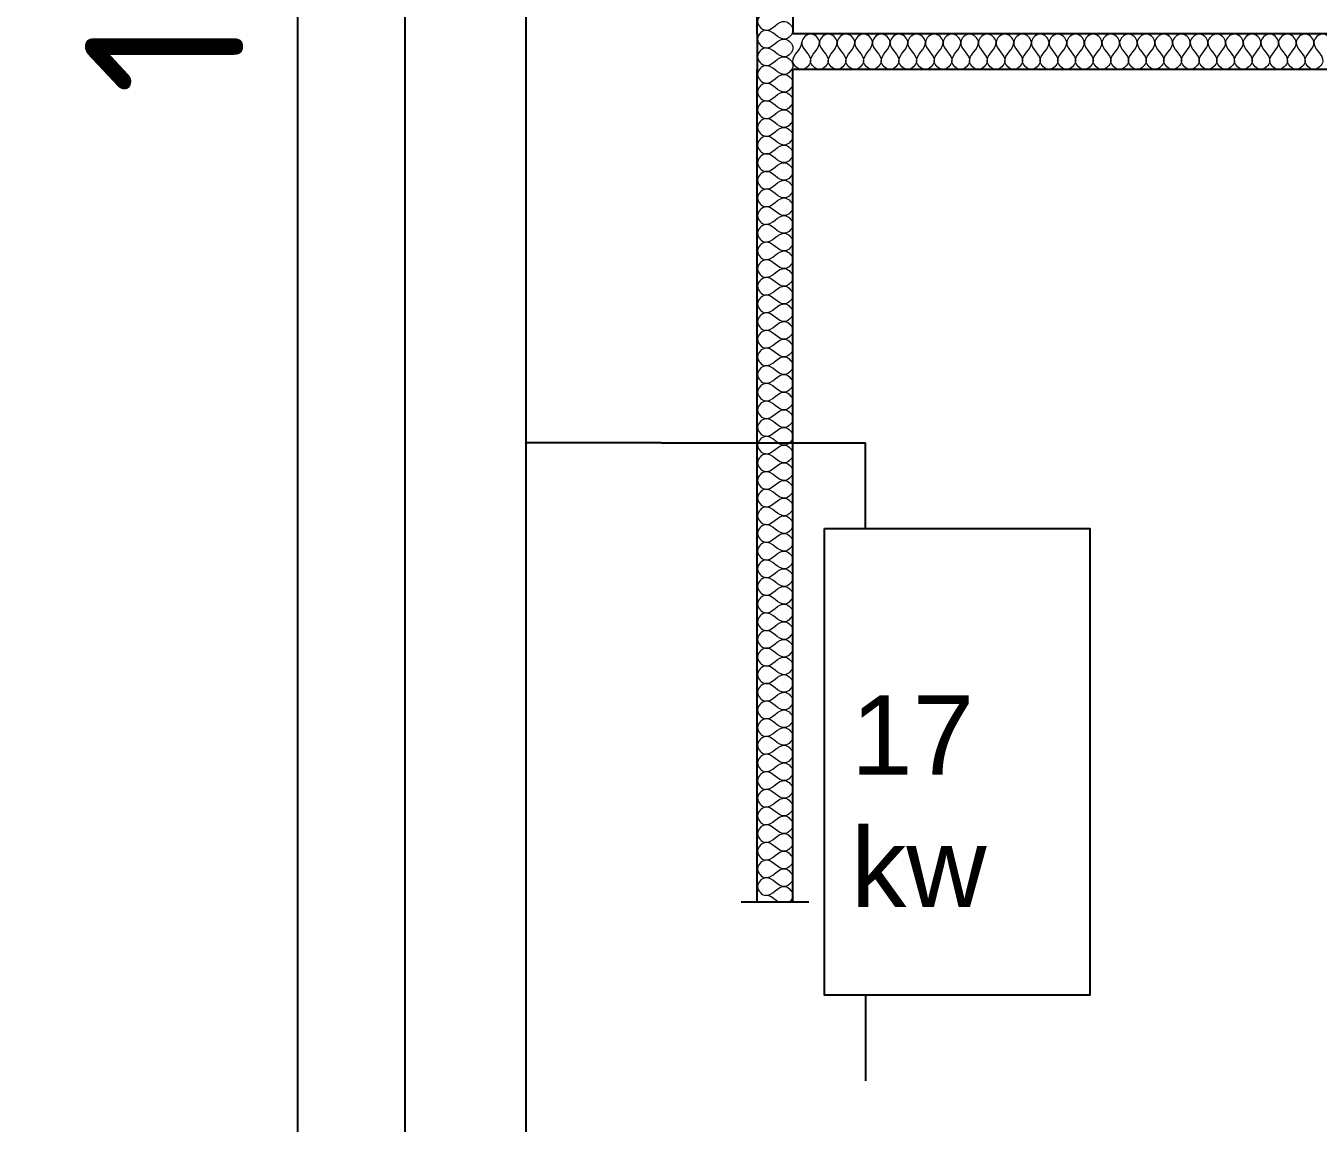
# Model space of a CAD drawing. Header units: metres. Extents: x 125 to 1179, y 511 to 749.
# Drawn here: x 508.16 to 548.87, y 571.59 to 606.17 of the extents above; entities that cross this region are included whole.
import ezdxf

# ---------------------------------------------------------------- set-up
doc = ezdxf.new("R2010")
doc.units = ezdxf.units.M
doc.layers.add('machine room', color=7, linetype='Continuous')
doc.layers.add('Text18', color=8, linetype='Continuous', lineweight=18)
doc.styles.get("Standard").update_dxf_attribs({"font": 'arial.ttf'})
doc.dimstyles.new('ISO-25', dxfattribs={"dimtxt": 2.5, "dimasz": 2.5, "dimexe": 1.25, "dimexo": 0.625, "dimtad": 1, "dimtxsty": 'Standard', "dimcen": 2.5, "dimadec": 0, "dimazin": 0, "dimtfac": 1, "dimtmove": 0, "dimatfit": 3, "dimfxl": 1, "dimarcsym": 0})

# ---------------------------------------------------------------- blocks, each defined once
blk = doc.blocks.new('*D7')
at = {"layer": 'Defpoints', "color": 0, "transparency": 16777216}
for p in [(508.158, 696.369), (516.726, 696.369), (508.158, 531.2)]:
    blk.add_point(p, dxfattribs=at)
at = {"layer": 'machine room', "color": 0, "lineweight": -2, "transparency": 16777216}
for p, q in [((508.783, 696.369), (517.976, 696.369)), ((516.726, 533.7), (516.726, 693.869)), ((508.783, 531.2), (517.976, 531.2))]:
    blk.add_line(p, q, dxfattribs=at)
at = {"layer": 'machine room', "color": 0, "transparency": 16777216}
for points in [[(516.309, 693.869), (517.143, 693.869), (516.726, 696.369)], [(516.309, 533.7), (517.143, 533.7), (516.726, 531.2)]]:
    blk.add_solid(points, dxfattribs=at)
at = {"layer": 'machine room', "color": 0, "transparency": 16777216, "insert": (513.101, 613.784), "char_height": 2.5, "attachment_point": 5, "rotation": 90}
blk.add_mtext('{\\fISOCPEUR|b0|i0|c0|p34;\\H2x;16,52m}', dxfattribs=at)

msp = doc.modelspace()

# ---------------------------------------------------------------- linework, layer by layer
at = {"color": 30, "true_color": 0xf26722}
for p, q in [((523.912, 712.556), (523.912, 564.185)), ((528.173, 593.03), (523.912, 593.03)), ((528.173, 593.03), (534.611, 593.03)), ((534.611, 590.33), (534.611, 593.03))]:
    msp.add_line(p, q, dxfattribs=at)
at = {"color": 152, "true_color": 0x2776bb}
for p, q in [((520.111, 572.93), (520.111, 707.937)), ((534.611, 575.63), (534.611, 572.93)), ((520.111, 544.085), (520.111, 572.93))]:
    msp.add_line(p, q, dxfattribs=at)
for p, q in [((531.197, 605.919), (531.197, 639.702)), ((532.321, 639.702), (532.321, 605.919)), ((531.197, 605.919), (531.197, 604.796)), ((731.197, 605.919), (532.321, 605.919)), ((531.197, 578.56), (531.197, 604.796)), ((532.321, 578.56), (532.321, 604.796)), ((731.197, 604.796), (532.321, 604.796)), ((532.821, 578.56), (530.697, 578.56))]:
    msp.add_line(p, q)
msp.add_lwpolyline([(533.321, 590.33), (541.671, 590.33), (541.671, 575.63), (533.321, 575.63), (533.321, 590.33)])
at = {"layer": 'Text18', "color": 0, "ltscale": 0.5}
for points, knots in [([(531.459, 606.586), (531.339, 606.57), (531.078, 606.308), (531.573, 605.811), (531.957, 606.532), (532.32, 606.155), (532.321, 606.03)], [2.217326, 2.217326, 2.217326, 2.217326, 2.553667, 2.890008, 3.49416, 3.830501, 3.830501, 3.830501, 3.830501]), ([(531.459, 606.03), (531.339, 606.013), (531.078, 605.752), (531.573, 605.255), (531.957, 605.975), (532.32, 605.598), (532.321, 605.474)], [2.217326, 2.217326, 2.217326, 2.217326, 2.553667, 2.890008, 3.49416, 3.830501, 3.830501, 3.830501, 3.830501]), ([(532.321, 606.03), (532.319, 605.899), (531.957, 605.534), (531.674, 606.06), (531.459, 606.03)], [1.2768335, 1.2768335, 1.2768335, 1.2768335, 1.6131741, 2.2173264, 2.2173264, 2.2173264, 2.2173264]), ([(533.157, 605.658), (533.141, 605.778), (532.879, 606.039), (532.382, 605.543), (533.103, 605.16), (532.726, 604.796), (532.601, 604.796)], [2.217326, 2.217326, 2.217326, 2.217326, 2.553667, 2.890008, 3.49416, 3.830501, 3.830501, 3.830501, 3.830501]), ([(533.714, 605.658), (533.697, 605.778), (533.436, 606.039), (532.938, 605.543), (533.659, 605.16), (533.282, 604.796), (533.157, 604.796)], [2.217326, 2.217326, 2.217326, 2.217326, 2.553667, 2.890008, 3.49416, 3.830501, 3.830501, 3.830501, 3.830501]), ([(534.27, 605.658), (534.253, 605.778), (533.992, 606.039), (533.495, 605.543), (534.215, 605.16), (533.838, 604.796), (533.714, 604.796)], [2.217326, 2.217326, 2.217326, 2.217326, 2.553667, 2.890008, 3.49416, 3.830501, 3.830501, 3.830501, 3.830501]), ([(534.826, 605.658), (534.81, 605.778), (534.548, 606.039), (534.051, 605.543), (534.772, 605.16), (534.395, 604.796), (534.27, 604.796)], [2.217326, 2.217326, 2.217326, 2.217326, 2.553667, 2.890008, 3.49416, 3.830501, 3.830501, 3.830501, 3.830501]), ([(535.383, 605.658), (535.366, 605.778), (535.105, 606.039), (534.607, 605.543), (535.328, 605.16), (534.951, 604.796), (534.826, 604.796)], [2.217326, 2.217326, 2.217326, 2.217326, 2.553667, 2.890008, 3.49416, 3.830501, 3.830501, 3.830501, 3.830501]), ([(535.939, 605.658), (535.922, 605.778), (535.661, 606.039), (535.164, 605.543), (535.884, 605.16), (535.507, 604.796), (535.383, 604.796)], [2.217326, 2.217326, 2.217326, 2.217326, 2.553667, 2.890008, 3.49416, 3.830501, 3.830501, 3.830501, 3.830501]), ([(536.495, 605.658), (536.479, 605.778), (536.217, 606.039), (535.72, 605.543), (536.441, 605.16), (536.064, 604.796), (535.939, 604.796)], [2.217326, 2.217326, 2.217326, 2.217326, 2.553667, 2.890008, 3.49416, 3.830501, 3.830501, 3.830501, 3.830501]), ([(537.052, 605.658), (537.035, 605.778), (536.774, 606.039), (536.276, 605.543), (536.997, 605.16), (536.62, 604.796), (536.495, 604.796)], [2.217326, 2.217326, 2.217326, 2.217326, 2.553667, 2.890008, 3.49416, 3.830501, 3.830501, 3.830501, 3.830501]), ([(537.608, 605.658), (537.591, 605.778), (537.33, 606.039), (536.833, 605.543), (537.553, 605.16), (537.176, 604.796), (537.052, 604.796)], [2.217326, 2.217326, 2.217326, 2.217326, 2.553667, 2.890008, 3.49416, 3.830501, 3.830501, 3.830501, 3.830501]), ([(538.164, 605.658), (538.148, 605.778), (537.886, 606.039), (537.389, 605.543), (538.109, 605.16), (537.733, 604.796), (537.608, 604.796)], [2.217326, 2.217326, 2.217326, 2.217326, 2.553667, 2.890008, 3.49416, 3.830501, 3.830501, 3.830501, 3.830501]), ([(538.721, 605.658), (538.704, 605.778), (538.443, 606.039), (537.945, 605.543), (538.666, 605.16), (538.289, 604.796), (538.164, 604.796)], [2.217326, 2.217326, 2.217326, 2.217326, 2.553667, 2.890008, 3.49416, 3.830501, 3.830501, 3.830501, 3.830501]), ([(539.277, 605.658), (539.26, 605.778), (538.999, 606.039), (538.501, 605.543), (539.222, 605.16), (538.845, 604.796), (538.721, 604.796)], [2.217326, 2.217326, 2.217326, 2.217326, 2.553667, 2.890008, 3.49416, 3.830501, 3.830501, 3.830501, 3.830501]), ([(539.833, 605.658), (539.817, 605.778), (539.555, 606.039), (539.058, 605.543), (539.778, 605.16), (539.402, 604.796), (539.277, 604.796)], [2.217326, 2.217326, 2.217326, 2.217326, 2.553667, 2.890008, 3.49416, 3.830501, 3.830501, 3.830501, 3.830501]), ([(540.39, 605.658), (540.373, 605.778), (540.112, 606.039), (539.614, 605.543), (540.335, 605.16), (539.958, 604.796), (539.833, 604.796)], [2.217326, 2.217326, 2.217326, 2.217326, 2.553667, 2.890008, 3.49416, 3.830501, 3.830501, 3.830501, 3.830501]), ([(540.946, 605.658), (540.929, 605.778), (540.668, 606.039), (540.17, 605.543), (540.891, 605.16), (540.514, 604.796), (540.39, 604.796)], [2.217326, 2.217326, 2.217326, 2.217326, 2.553667, 2.890008, 3.49416, 3.830501, 3.830501, 3.830501, 3.830501]), ([(541.502, 605.658), (541.486, 605.778), (541.224, 606.039), (540.727, 605.543), (541.447, 605.16), (541.071, 604.796), (540.946, 604.796)], [2.217326, 2.217326, 2.217326, 2.217326, 2.553667, 2.890008, 3.49416, 3.830501, 3.830501, 3.830501, 3.830501]), ([(542.058, 605.658), (542.042, 605.778), (541.781, 606.039), (541.283, 605.543), (542.004, 605.16), (541.627, 604.796), (541.502, 604.796)], [2.217326, 2.217326, 2.217326, 2.217326, 2.553667, 2.890008, 3.49416, 3.830501, 3.830501, 3.830501, 3.830501]), ([(542.615, 605.658), (542.598, 605.778), (542.337, 606.039), (541.839, 605.543), (542.56, 605.16), (542.183, 604.796), (542.058, 604.796)], [2.217326, 2.217326, 2.217326, 2.217326, 2.553667, 2.890008, 3.49416, 3.830501, 3.830501, 3.830501, 3.830501]), ([(543.171, 605.658), (543.154, 605.778), (542.893, 606.039), (542.396, 605.543), (543.116, 605.16), (542.739, 604.796), (542.615, 604.796)], [2.217326, 2.217326, 2.217326, 2.217326, 2.553667, 2.890008, 3.49416, 3.830501, 3.830501, 3.830501, 3.830501]), ([(543.727, 605.658), (543.711, 605.778), (543.449, 606.039), (542.952, 605.543), (543.673, 605.16), (543.296, 604.796), (543.171, 604.796)], [2.217326, 2.217326, 2.217326, 2.217326, 2.553667, 2.890008, 3.49416, 3.830501, 3.830501, 3.830501, 3.830501]), ([(544.284, 605.658), (544.267, 605.778), (544.006, 606.039), (543.508, 605.543), (544.229, 605.16), (543.852, 604.796), (543.727, 604.796)], [2.217326, 2.217326, 2.217326, 2.217326, 2.553667, 2.890008, 3.49416, 3.830501, 3.830501, 3.830501, 3.830501]), ([(544.84, 605.658), (544.823, 605.778), (544.562, 606.039), (544.065, 605.543), (544.785, 605.16), (544.408, 604.796), (544.284, 604.796)], [2.217326, 2.217326, 2.217326, 2.217326, 2.553667, 2.890008, 3.49416, 3.830501, 3.830501, 3.830501, 3.830501]), ([(545.396, 605.658), (545.38, 605.778), (545.118, 606.039), (544.621, 605.543), (545.342, 605.16), (544.965, 604.796), (544.84, 604.796)], [2.217326, 2.217326, 2.217326, 2.217326, 2.553667, 2.890008, 3.49416, 3.830501, 3.830501, 3.830501, 3.830501]), ([(545.953, 605.658), (545.936, 605.778), (545.675, 606.039), (545.177, 605.543), (545.898, 605.16), (545.521, 604.796), (545.396, 604.796)], [2.217326, 2.217326, 2.217326, 2.217326, 2.553667, 2.890008, 3.49416, 3.830501, 3.830501, 3.830501, 3.830501]), ([(546.509, 605.658), (546.492, 605.778), (546.231, 606.039), (545.734, 605.543), (546.454, 605.16), (546.077, 604.796), (545.953, 604.796)], [2.217326, 2.217326, 2.217326, 2.217326, 2.553667, 2.890008, 3.49416, 3.830501, 3.830501, 3.830501, 3.830501]), ([(547.065, 605.658), (547.049, 605.778), (546.787, 606.039), (546.29, 605.543), (547.011, 605.16), (546.634, 604.796), (546.509, 604.796)], [2.217326, 2.217326, 2.217326, 2.217326, 2.553667, 2.890008, 3.49416, 3.830501, 3.830501, 3.830501, 3.830501]), ([(547.622, 605.658), (547.605, 605.778), (547.344, 606.039), (546.846, 605.543), (547.567, 605.16), (547.19, 604.796), (547.065, 604.796)], [2.217326, 2.217326, 2.217326, 2.217326, 2.553667, 2.890008, 3.49416, 3.830501, 3.830501, 3.830501, 3.830501]), ([(548.178, 605.658), (548.161, 605.778), (547.9, 606.039), (547.403, 605.543), (548.123, 605.16), (547.746, 604.796), (547.622, 604.796)], [2.217326, 2.217326, 2.217326, 2.217326, 2.553667, 2.890008, 3.49416, 3.830501, 3.830501, 3.830501, 3.830501]), ([(548.734, 605.658), (548.718, 605.778), (548.456, 606.039), (547.959, 605.543), (548.68, 605.16), (548.303, 604.796), (548.178, 604.796)], [2.217326, 2.217326, 2.217326, 2.217326, 2.553667, 2.890008, 3.49416, 3.830501, 3.830501, 3.830501, 3.830501]), ([(549.291, 605.658), (549.274, 605.778), (549.013, 606.039), (548.515, 605.543), (549.236, 605.16), (548.859, 604.796), (548.734, 604.796)], [2.217326, 2.217326, 2.217326, 2.217326, 2.553667, 2.890008, 3.49416, 3.830501, 3.830501, 3.830501, 3.830501]), ([(531.459, 605.474), (531.339, 605.457), (531.078, 605.196), (531.573, 604.698), (531.957, 605.419), (532.32, 605.042), (532.321, 604.917)], [2.217326, 2.217326, 2.217326, 2.217326, 2.553667, 2.890008, 3.49416, 3.830501, 3.830501, 3.830501, 3.830501]), ([(532.321, 605.474), (532.319, 605.343), (531.957, 604.977), (531.674, 605.504), (531.459, 605.474)], [1.2768335, 1.2768335, 1.2768335, 1.2768335, 1.6131741, 2.2173264, 2.2173264, 2.2173264, 2.2173264]), ([(532.601, 604.796), (532.47, 604.797), (532.105, 605.159), (532.631, 605.442), (532.601, 605.658)], [1.2768335, 1.2768335, 1.2768335, 1.2768335, 1.6131741, 2.2173264, 2.2173264, 2.2173264, 2.2173264]), ([(533.157, 604.796), (533.027, 604.797), (532.661, 605.159), (533.187, 605.442), (533.157, 605.658)], [1.2768335, 1.2768335, 1.2768335, 1.2768335, 1.6131741, 2.2173264, 2.2173264, 2.2173264, 2.2173264]), ([(533.714, 604.796), (533.583, 604.797), (533.217, 605.159), (533.744, 605.442), (533.714, 605.658)], [1.2768335, 1.2768335, 1.2768335, 1.2768335, 1.6131741, 2.2173264, 2.2173264, 2.2173264, 2.2173264]), ([(534.27, 604.796), (534.139, 604.797), (533.774, 605.159), (534.3, 605.442), (534.27, 605.658)], [1.2768335, 1.2768335, 1.2768335, 1.2768335, 1.6131741, 2.2173264, 2.2173264, 2.2173264, 2.2173264]), ([(534.826, 604.796), (534.696, 604.797), (534.33, 605.159), (534.856, 605.442), (534.826, 605.658)], [1.2768335, 1.2768335, 1.2768335, 1.2768335, 1.6131741, 2.2173264, 2.2173264, 2.2173264, 2.2173264]), ([(535.383, 604.796), (535.252, 604.797), (534.886, 605.159), (535.413, 605.442), (535.383, 605.658)], [1.2768335, 1.2768335, 1.2768335, 1.2768335, 1.6131741, 2.2173264, 2.2173264, 2.2173264, 2.2173264]), ([(535.939, 604.796), (535.808, 604.797), (535.443, 605.159), (535.969, 605.442), (535.939, 605.658)], [1.2768335, 1.2768335, 1.2768335, 1.2768335, 1.6131741, 2.2173264, 2.2173264, 2.2173264, 2.2173264]), ([(536.495, 604.796), (536.365, 604.797), (535.999, 605.159), (536.525, 605.442), (536.495, 605.658)], [1.2768335, 1.2768335, 1.2768335, 1.2768335, 1.6131741, 2.2173264, 2.2173264, 2.2173264, 2.2173264]), ([(537.052, 604.796), (536.921, 604.797), (536.555, 605.159), (537.081, 605.442), (537.052, 605.658)], [1.2768335, 1.2768335, 1.2768335, 1.2768335, 1.6131741, 2.2173264, 2.2173264, 2.2173264, 2.2173264]), ([(537.608, 604.796), (537.477, 604.797), (537.112, 605.159), (537.638, 605.442), (537.608, 605.658)], [1.2768335, 1.2768335, 1.2768335, 1.2768335, 1.6131741, 2.2173264, 2.2173264, 2.2173264, 2.2173264]), ([(538.164, 604.796), (538.033, 604.797), (537.668, 605.159), (538.194, 605.442), (538.164, 605.658)], [1.2768335, 1.2768335, 1.2768335, 1.2768335, 1.6131741, 2.2173264, 2.2173264, 2.2173264, 2.2173264]), ([(538.721, 604.796), (538.59, 604.797), (538.224, 605.159), (538.75, 605.442), (538.721, 605.658)], [1.2768335, 1.2768335, 1.2768335, 1.2768335, 1.6131741, 2.2173264, 2.2173264, 2.2173264, 2.2173264]), ([(539.277, 604.796), (539.146, 604.797), (538.781, 605.159), (539.307, 605.442), (539.277, 605.658)], [1.2768335, 1.2768335, 1.2768335, 1.2768335, 1.6131741, 2.2173264, 2.2173264, 2.2173264, 2.2173264]), ([(539.833, 604.796), (539.702, 604.797), (539.337, 605.159), (539.863, 605.442), (539.833, 605.658)], [1.2768335, 1.2768335, 1.2768335, 1.2768335, 1.6131741, 2.2173264, 2.2173264, 2.2173264, 2.2173264]), ([(540.39, 604.796), (540.259, 604.797), (539.893, 605.159), (540.419, 605.442), (540.39, 605.658)], [1.2768335, 1.2768335, 1.2768335, 1.2768335, 1.6131741, 2.2173264, 2.2173264, 2.2173264, 2.2173264]), ([(540.946, 604.796), (540.815, 604.797), (540.45, 605.159), (540.976, 605.442), (540.946, 605.658)], [1.2768335, 1.2768335, 1.2768335, 1.2768335, 1.6131741, 2.2173264, 2.2173264, 2.2173264, 2.2173264]), ([(541.502, 604.796), (541.371, 604.797), (541.006, 605.159), (541.532, 605.442), (541.502, 605.658)], [1.2768335, 1.2768335, 1.2768335, 1.2768335, 1.6131741, 2.2173264, 2.2173264, 2.2173264, 2.2173264]), ([(542.058, 604.796), (541.928, 604.797), (541.562, 605.159), (542.088, 605.442), (542.058, 605.658)], [1.2768335, 1.2768335, 1.2768335, 1.2768335, 1.6131741, 2.2173264, 2.2173264, 2.2173264, 2.2173264]), ([(542.615, 604.796), (542.484, 604.797), (542.119, 605.159), (542.645, 605.442), (542.615, 605.658)], [1.2768335, 1.2768335, 1.2768335, 1.2768335, 1.6131741, 2.2173264, 2.2173264, 2.2173264, 2.2173264]), ([(543.171, 604.796), (543.04, 604.797), (542.675, 605.159), (543.201, 605.442), (543.171, 605.658)], [1.2768335, 1.2768335, 1.2768335, 1.2768335, 1.6131741, 2.2173264, 2.2173264, 2.2173264, 2.2173264]), ([(543.727, 604.796), (543.597, 604.797), (543.231, 605.159), (543.757, 605.442), (543.727, 605.658)], [1.2768335, 1.2768335, 1.2768335, 1.2768335, 1.6131741, 2.2173264, 2.2173264, 2.2173264, 2.2173264]), ([(544.284, 604.796), (544.153, 604.797), (543.787, 605.159), (544.314, 605.442), (544.284, 605.658)], [1.2768335, 1.2768335, 1.2768335, 1.2768335, 1.6131741, 2.2173264, 2.2173264, 2.2173264, 2.2173264]), ([(544.84, 604.796), (544.709, 604.797), (544.344, 605.159), (544.87, 605.442), (544.84, 605.658)], [1.2768335, 1.2768335, 1.2768335, 1.2768335, 1.6131741, 2.2173264, 2.2173264, 2.2173264, 2.2173264]), ([(545.396, 604.796), (545.266, 604.797), (544.9, 605.159), (545.426, 605.442), (545.396, 605.658)], [1.2768335, 1.2768335, 1.2768335, 1.2768335, 1.6131741, 2.2173264, 2.2173264, 2.2173264, 2.2173264]), ([(545.953, 604.796), (545.822, 604.797), (545.456, 605.159), (545.983, 605.442), (545.953, 605.658)], [1.2768335, 1.2768335, 1.2768335, 1.2768335, 1.6131741, 2.2173264, 2.2173264, 2.2173264, 2.2173264]), ([(546.509, 604.796), (546.378, 604.797), (546.013, 605.159), (546.539, 605.442), (546.509, 605.658)], [1.2768335, 1.2768335, 1.2768335, 1.2768335, 1.6131741, 2.2173264, 2.2173264, 2.2173264, 2.2173264]), ([(547.065, 604.796), (546.935, 604.797), (546.569, 605.159), (547.095, 605.442), (547.065, 605.658)], [1.2768335, 1.2768335, 1.2768335, 1.2768335, 1.6131741, 2.2173264, 2.2173264, 2.2173264, 2.2173264]), ([(547.622, 604.796), (547.491, 604.797), (547.125, 605.159), (547.652, 605.442), (547.622, 605.658)], [1.2768335, 1.2768335, 1.2768335, 1.2768335, 1.6131741, 2.2173264, 2.2173264, 2.2173264, 2.2173264]), ([(548.178, 604.796), (548.047, 604.797), (547.682, 605.159), (548.208, 605.442), (548.178, 605.658)], [1.2768335, 1.2768335, 1.2768335, 1.2768335, 1.6131741, 2.2173264, 2.2173264, 2.2173264, 2.2173264]), ([(548.734, 604.796), (548.604, 604.797), (548.238, 605.159), (548.764, 605.442), (548.734, 605.658)], [1.2768335, 1.2768335, 1.2768335, 1.2768335, 1.6131741, 2.2173264, 2.2173264, 2.2173264, 2.2173264]), ([(531.459, 604.917), (531.339, 604.901), (531.078, 604.639), (531.573, 604.142), (531.957, 604.863), (532.32, 604.486), (532.321, 604.361)], [2.217326, 2.217326, 2.217326, 2.217326, 2.553667, 2.890008, 3.49416, 3.830501, 3.830501, 3.830501, 3.830501]), ([(532.321, 604.917), (532.319, 604.787), (531.957, 604.421), (531.674, 604.947), (531.459, 604.917)], [1.2768335, 1.2768335, 1.2768335, 1.2768335, 1.6131741, 2.2173264, 2.2173264, 2.2173264, 2.2173264]), ([(531.459, 604.361), (531.339, 604.344), (531.078, 604.083), (531.573, 603.586), (531.957, 604.306), (532.32, 603.929), (532.321, 603.805)], [2.217326, 2.217326, 2.217326, 2.217326, 2.553667, 2.890008, 3.49416, 3.830501, 3.830501, 3.830501, 3.830501]), ([(532.321, 604.361), (532.319, 604.23), (531.957, 603.865), (531.674, 604.391), (531.459, 604.361)], [1.2768335, 1.2768335, 1.2768335, 1.2768335, 1.6131741, 2.2173264, 2.2173264, 2.2173264, 2.2173264]), ([(531.459, 603.805), (531.339, 603.788), (531.078, 603.527), (531.573, 603.029), (531.957, 603.75), (532.32, 603.373), (532.321, 603.248)], [2.217326, 2.217326, 2.217326, 2.217326, 2.553667, 2.890008, 3.49416, 3.830501, 3.830501, 3.830501, 3.830501]), ([(532.321, 603.805), (532.319, 603.674), (531.957, 603.309), (531.674, 603.835), (531.459, 603.805)], [1.2768335, 1.2768335, 1.2768335, 1.2768335, 1.6131741, 2.2173264, 2.2173264, 2.2173264, 2.2173264]), ([(531.459, 603.248), (531.339, 603.232), (531.078, 602.971), (531.573, 602.473), (531.957, 603.194), (532.32, 602.817), (532.321, 602.692)], [2.217326, 2.217326, 2.217326, 2.217326, 2.553667, 2.890008, 3.49416, 3.830501, 3.830501, 3.830501, 3.830501]), ([(532.321, 603.248), (532.319, 603.118), (531.957, 602.752), (531.674, 603.278), (531.459, 603.248)], [1.2768335, 1.2768335, 1.2768335, 1.2768335, 1.6131741, 2.2173264, 2.2173264, 2.2173264, 2.2173264]), ([(531.459, 602.692), (531.339, 602.676), (531.078, 602.414), (531.573, 601.917), (531.957, 602.637), (532.32, 602.261), (532.321, 602.136)], [2.217326, 2.217326, 2.217326, 2.217326, 2.553667, 2.890008, 3.49416, 3.830501, 3.830501, 3.830501, 3.830501]), ([(532.321, 602.692), (532.319, 602.561), (531.957, 602.196), (531.674, 602.722), (531.459, 602.692)], [1.2768335, 1.2768335, 1.2768335, 1.2768335, 1.6131741, 2.2173264, 2.2173264, 2.2173264, 2.2173264]), ([(531.459, 602.136), (531.339, 602.119), (531.078, 601.858), (531.573, 601.36), (531.957, 602.081), (532.32, 601.704), (532.321, 601.58)], [2.217326, 2.217326, 2.217326, 2.217326, 2.553667, 2.890008, 3.49416, 3.830501, 3.830501, 3.830501, 3.830501]), ([(532.321, 602.136), (532.319, 602.005), (531.957, 601.64), (531.674, 602.166), (531.459, 602.136)], [1.2768335, 1.2768335, 1.2768335, 1.2768335, 1.6131741, 2.2173264, 2.2173264, 2.2173264, 2.2173264]), ([(531.459, 601.58), (531.339, 601.563), (531.078, 601.302), (531.573, 600.804), (531.957, 601.525), (532.32, 601.148), (532.321, 601.023)], [2.217326, 2.217326, 2.217326, 2.217326, 2.553667, 2.890008, 3.49416, 3.830501, 3.830501, 3.830501, 3.830501]), ([(532.321, 601.58), (532.319, 601.449), (531.957, 601.083), (531.674, 601.609), (531.459, 601.58)], [1.2768335, 1.2768335, 1.2768335, 1.2768335, 1.6131741, 2.2173264, 2.2173264, 2.2173264, 2.2173264]), ([(531.459, 601.023), (531.339, 601.007), (531.078, 600.745), (531.573, 600.248), (531.957, 600.968), (532.32, 600.592), (532.321, 600.467)], [2.217326, 2.217326, 2.217326, 2.217326, 2.553667, 2.890008, 3.49416, 3.830501, 3.830501, 3.830501, 3.830501]), ([(532.321, 601.023), (532.319, 600.892), (531.957, 600.527), (531.674, 601.053), (531.459, 601.023)], [1.2768335, 1.2768335, 1.2768335, 1.2768335, 1.6131741, 2.2173264, 2.2173264, 2.2173264, 2.2173264]), ([(532.321, 600.467), (532.319, 600.336), (531.957, 599.971), (531.674, 600.497), (531.459, 600.467)], [1.2768335, 1.2768335, 1.2768335, 1.2768335, 1.6131741, 2.2173264, 2.2173264, 2.2173264, 2.2173264]), ([(531.459, 600.467), (531.339, 600.45), (531.078, 600.189), (531.573, 599.691), (531.957, 600.412), (532.32, 600.035), (532.321, 599.911)], [2.217326, 2.217326, 2.217326, 2.217326, 2.553667, 2.890008, 3.49416, 3.830501, 3.830501, 3.830501, 3.830501]), ([(531.459, 599.911), (531.339, 599.894), (531.078, 599.633), (531.573, 599.135), (531.957, 599.856), (532.32, 599.479), (532.321, 599.354)], [2.217326, 2.217326, 2.217326, 2.217326, 2.553667, 2.890008, 3.49416, 3.830501, 3.830501, 3.830501, 3.830501]), ([(532.321, 599.911), (532.319, 599.78), (531.957, 599.414), (531.674, 599.94), (531.459, 599.911)], [1.2768335, 1.2768335, 1.2768335, 1.2768335, 1.6131741, 2.2173264, 2.2173264, 2.2173264, 2.2173264]), ([(531.459, 599.354), (531.339, 599.338), (531.078, 599.076), (531.573, 598.579), (531.957, 599.299), (532.32, 598.923), (532.321, 598.798)], [2.217326, 2.217326, 2.217326, 2.217326, 2.553667, 2.890008, 3.49416, 3.830501, 3.830501, 3.830501, 3.830501]), ([(532.321, 599.354), (532.319, 599.223), (531.957, 598.858), (531.674, 599.384), (531.459, 599.354)], [1.2768335, 1.2768335, 1.2768335, 1.2768335, 1.6131741, 2.2173264, 2.2173264, 2.2173264, 2.2173264]), ([(531.459, 598.798), (531.339, 598.781), (531.078, 598.52), (531.573, 598.023), (531.957, 598.743), (532.32, 598.366), (532.321, 598.242)], [2.217326, 2.217326, 2.217326, 2.217326, 2.553667, 2.890008, 3.49416, 3.830501, 3.830501, 3.830501, 3.830501]), ([(532.321, 598.798), (532.319, 598.667), (531.957, 598.302), (531.674, 598.828), (531.459, 598.798)], [1.2768335, 1.2768335, 1.2768335, 1.2768335, 1.6131741, 2.2173264, 2.2173264, 2.2173264, 2.2173264]), ([(531.459, 598.242), (531.339, 598.225), (531.078, 597.964), (531.573, 597.466), (531.957, 598.187), (532.32, 597.81), (532.321, 597.685)], [2.217326, 2.217326, 2.217326, 2.217326, 2.553667, 2.890008, 3.49416, 3.830501, 3.830501, 3.830501, 3.830501]), ([(532.321, 598.242), (532.319, 598.111), (531.957, 597.745), (531.674, 598.271), (531.459, 598.242)], [1.2768335, 1.2768335, 1.2768335, 1.2768335, 1.6131741, 2.2173264, 2.2173264, 2.2173264, 2.2173264]), ([(531.459, 597.685), (531.339, 597.669), (531.078, 597.407), (531.573, 596.91), (531.957, 597.631), (532.32, 597.254), (532.321, 597.129)], [2.217326, 2.217326, 2.217326, 2.217326, 2.553667, 2.890008, 3.49416, 3.830501, 3.830501, 3.830501, 3.830501]), ([(532.321, 597.685), (532.319, 597.555), (531.957, 597.189), (531.674, 597.715), (531.459, 597.685)], [1.2768335, 1.2768335, 1.2768335, 1.2768335, 1.6131741, 2.2173264, 2.2173264, 2.2173264, 2.2173264]), ([(531.459, 597.129), (531.339, 597.112), (531.078, 596.851), (531.573, 596.354), (531.957, 597.074), (532.32, 596.697), (532.321, 596.573)], [2.217326, 2.217326, 2.217326, 2.217326, 2.553667, 2.890008, 3.49416, 3.830501, 3.830501, 3.830501, 3.830501]), ([(532.321, 597.129), (532.319, 596.998), (531.957, 596.633), (531.674, 597.159), (531.459, 597.129)], [1.2768335, 1.2768335, 1.2768335, 1.2768335, 1.6131741, 2.2173264, 2.2173264, 2.2173264, 2.2173264]), ([(531.459, 596.573), (531.339, 596.556), (531.078, 596.295), (531.573, 595.797), (531.957, 596.518), (532.32, 596.141), (532.321, 596.016)], [2.217326, 2.217326, 2.217326, 2.217326, 2.553667, 2.890008, 3.49416, 3.830501, 3.830501, 3.830501, 3.830501]), ([(532.321, 596.573), (532.319, 596.442), (531.957, 596.076), (531.674, 596.603), (531.459, 596.573)], [1.2768335, 1.2768335, 1.2768335, 1.2768335, 1.6131741, 2.2173264, 2.2173264, 2.2173264, 2.2173264]), ([(531.459, 596.016), (531.339, 596), (531.078, 595.738), (531.573, 595.241), (531.957, 595.962), (532.32, 595.585), (532.321, 595.46)], [2.217326, 2.217326, 2.217326, 2.217326, 2.553667, 2.890008, 3.49416, 3.830501, 3.830501, 3.830501, 3.830501]), ([(532.321, 596.016), (532.319, 595.886), (531.957, 595.52), (531.674, 596.046), (531.459, 596.016)], [1.2768335, 1.2768335, 1.2768335, 1.2768335, 1.6131741, 2.2173264, 2.2173264, 2.2173264, 2.2173264]), ([(531.459, 595.46), (531.339, 595.443), (531.078, 595.182), (531.573, 594.685), (531.957, 595.405), (532.32, 595.028), (532.321, 594.904)], [2.217326, 2.217326, 2.217326, 2.217326, 2.553667, 2.890008, 3.49416, 3.830501, 3.830501, 3.830501, 3.830501]), ([(532.321, 595.46), (532.319, 595.329), (531.957, 594.964), (531.674, 595.49), (531.459, 595.46)], [1.2768335, 1.2768335, 1.2768335, 1.2768335, 1.6131741, 2.2173264, 2.2173264, 2.2173264, 2.2173264]), ([(531.459, 594.904), (531.339, 594.887), (531.078, 594.626), (531.573, 594.128), (531.957, 594.849), (532.32, 594.472), (532.321, 594.347)], [2.217326, 2.217326, 2.217326, 2.217326, 2.553667, 2.890008, 3.49416, 3.830501, 3.830501, 3.830501, 3.830501]), ([(532.321, 594.904), (532.319, 594.773), (531.957, 594.407), (531.674, 594.934), (531.459, 594.904)], [1.2768335, 1.2768335, 1.2768335, 1.2768335, 1.6131741, 2.2173264, 2.2173264, 2.2173264, 2.2173264]), ([(532.321, 594.347), (532.319, 594.217), (531.957, 593.851), (531.674, 594.377), (531.459, 594.347)], [1.2768335, 1.2768335, 1.2768335, 1.2768335, 1.6131741, 2.2173264, 2.2173264, 2.2173264, 2.2173264]), ([(531.459, 594.347), (531.339, 594.331), (531.078, 594.069), (531.573, 593.572), (531.957, 594.293), (532.32, 593.916), (532.321, 593.791)], [2.217326, 2.217326, 2.217326, 2.217326, 2.553667, 2.890008, 3.49416, 3.830501, 3.830501, 3.830501, 3.830501]), ([(531.459, 593.791), (531.339, 593.774), (531.078, 593.513), (531.573, 593.016), (531.957, 593.736), (532.32, 593.359), (532.321, 593.235)], [2.217326, 2.217326, 2.217326, 2.217326, 2.553667, 2.890008, 3.49416, 3.830501, 3.830501, 3.830501, 3.830501]), ([(532.321, 593.791), (532.319, 593.66), (531.957, 593.295), (531.674, 593.821), (531.459, 593.791)], [1.2768335, 1.2768335, 1.2768335, 1.2768335, 1.6131741, 2.2173264, 2.2173264, 2.2173264, 2.2173264]), ([(531.459, 593.235), (531.339, 593.218), (531.078, 592.957), (531.573, 592.459), (531.957, 593.18), (532.32, 592.803), (532.321, 592.678)], [2.217326, 2.217326, 2.217326, 2.217326, 2.553667, 2.890008, 3.49416, 3.830501, 3.830501, 3.830501, 3.830501]), ([(532.321, 593.235), (532.319, 593.104), (531.957, 592.738), (531.674, 593.265), (531.459, 593.235)], [1.2768335, 1.2768335, 1.2768335, 1.2768335, 1.6131741, 2.2173264, 2.2173264, 2.2173264, 2.2173264]), ([(531.459, 592.678), (531.339, 592.662), (531.078, 592.4), (531.573, 591.903), (531.957, 592.624), (532.32, 592.247), (532.321, 592.122)], [2.217326, 2.217326, 2.217326, 2.217326, 2.553667, 2.890008, 3.49416, 3.830501, 3.830501, 3.830501, 3.830501]), ([(532.321, 592.678), (532.319, 592.548), (531.957, 592.182), (531.674, 592.708), (531.459, 592.678)], [1.2768335, 1.2768335, 1.2768335, 1.2768335, 1.6131741, 2.2173264, 2.2173264, 2.2173264, 2.2173264]), ([(531.459, 592.122), (531.339, 592.105), (531.078, 591.844), (531.573, 591.347), (531.957, 592.067), (532.32, 591.69), (532.321, 591.566)], [2.217326, 2.217326, 2.217326, 2.217326, 2.553667, 2.890008, 3.49416, 3.830501, 3.830501, 3.830501, 3.830501]), ([(532.321, 592.122), (532.319, 591.991), (531.957, 591.626), (531.674, 592.152), (531.459, 592.122)], [1.2768335, 1.2768335, 1.2768335, 1.2768335, 1.6131741, 2.2173264, 2.2173264, 2.2173264, 2.2173264]), ([(531.459, 591.566), (531.339, 591.549), (531.078, 591.288), (531.573, 590.79), (531.957, 591.511), (532.32, 591.134), (532.321, 591.009)], [2.217326, 2.217326, 2.217326, 2.217326, 2.553667, 2.890008, 3.49416, 3.830501, 3.830501, 3.830501, 3.830501]), ([(532.321, 591.566), (532.319, 591.435), (531.957, 591.069), (531.674, 591.596), (531.459, 591.566)], [1.2768335, 1.2768335, 1.2768335, 1.2768335, 1.6131741, 2.2173264, 2.2173264, 2.2173264, 2.2173264]), ([(531.459, 591.009), (531.339, 590.993), (531.078, 590.731), (531.573, 590.234), (531.957, 590.955), (532.32, 590.578), (532.321, 590.453)], [2.217326, 2.217326, 2.217326, 2.217326, 2.553667, 2.890008, 3.49416, 3.830501, 3.830501, 3.830501, 3.830501]), ([(532.321, 591.009), (532.319, 590.879), (531.957, 590.513), (531.674, 591.039), (531.459, 591.009)], [1.2768335, 1.2768335, 1.2768335, 1.2768335, 1.6131741, 2.2173264, 2.2173264, 2.2173264, 2.2173264]), ([(531.459, 590.453), (531.339, 590.436), (531.078, 590.175), (531.573, 589.678), (531.957, 590.398), (532.32, 590.021), (532.321, 589.897)], [2.217326, 2.217326, 2.217326, 2.217326, 2.553667, 2.890008, 3.49416, 3.830501, 3.830501, 3.830501, 3.830501]), ([(532.321, 590.453), (532.319, 590.322), (531.957, 589.957), (531.674, 590.483), (531.459, 590.453)], [1.2768335, 1.2768335, 1.2768335, 1.2768335, 1.6131741, 2.2173264, 2.2173264, 2.2173264, 2.2173264]), ([(531.459, 589.897), (531.339, 589.88), (531.078, 589.619), (531.573, 589.121), (531.957, 589.842), (532.32, 589.465), (532.321, 589.34)], [2.217326, 2.217326, 2.217326, 2.217326, 2.553667, 2.890008, 3.49416, 3.830501, 3.830501, 3.830501, 3.830501]), ([(532.321, 589.897), (532.319, 589.766), (531.957, 589.4), (531.674, 589.927), (531.459, 589.897)], [1.2768335, 1.2768335, 1.2768335, 1.2768335, 1.6131741, 2.2173264, 2.2173264, 2.2173264, 2.2173264]), ([(531.459, 589.34), (531.339, 589.324), (531.078, 589.062), (531.573, 588.565), (531.957, 589.286), (532.32, 588.909), (532.321, 588.784)], [2.217326, 2.217326, 2.217326, 2.217326, 2.553667, 2.890008, 3.49416, 3.830501, 3.830501, 3.830501, 3.830501]), ([(532.321, 589.34), (532.319, 589.21), (531.957, 588.844), (531.674, 589.37), (531.459, 589.34)], [1.2768335, 1.2768335, 1.2768335, 1.2768335, 1.6131741, 2.2173264, 2.2173264, 2.2173264, 2.2173264]), ([(531.459, 588.784), (531.339, 588.767), (531.078, 588.506), (531.573, 588.009), (531.957, 588.729), (532.32, 588.352), (532.321, 588.228)], [2.217326, 2.217326, 2.217326, 2.217326, 2.553667, 2.890008, 3.49416, 3.830501, 3.830501, 3.830501, 3.830501]), ([(532.321, 588.784), (532.319, 588.653), (531.957, 588.288), (531.674, 588.814), (531.459, 588.784)], [1.2768335, 1.2768335, 1.2768335, 1.2768335, 1.6131741, 2.2173264, 2.2173264, 2.2173264, 2.2173264]), ([(531.459, 588.228), (531.339, 588.211), (531.078, 587.95), (531.573, 587.452), (531.957, 588.173), (532.32, 587.796), (532.321, 587.671)], [2.217326, 2.217326, 2.217326, 2.217326, 2.553667, 2.890008, 3.49416, 3.830501, 3.830501, 3.830501, 3.830501]), ([(532.321, 588.228), (532.319, 588.097), (531.957, 587.731), (531.674, 588.258), (531.459, 588.228)], [1.2768335, 1.2768335, 1.2768335, 1.2768335, 1.6131741, 2.2173264, 2.2173264, 2.2173264, 2.2173264]), ([(531.459, 587.671), (531.339, 587.655), (531.078, 587.393), (531.573, 586.896), (531.957, 587.617), (532.32, 587.24), (532.321, 587.115)], [2.217326, 2.217326, 2.217326, 2.217326, 2.553667, 2.890008, 3.49416, 3.830501, 3.830501, 3.830501, 3.830501]), ([(532.321, 587.671), (532.319, 587.541), (531.957, 587.175), (531.674, 587.701), (531.459, 587.671)], [1.2768335, 1.2768335, 1.2768335, 1.2768335, 1.6131741, 2.2173264, 2.2173264, 2.2173264, 2.2173264]), ([(531.459, 587.115), (531.339, 587.098), (531.078, 586.837), (531.573, 586.34), (531.957, 587.06), (532.32, 586.683), (532.321, 586.559)], [2.217326, 2.217326, 2.217326, 2.217326, 2.553667, 2.890008, 3.49416, 3.830501, 3.830501, 3.830501, 3.830501]), ([(532.321, 587.115), (532.319, 586.984), (531.957, 586.619), (531.674, 587.145), (531.459, 587.115)], [1.2768335, 1.2768335, 1.2768335, 1.2768335, 1.6131741, 2.2173264, 2.2173264, 2.2173264, 2.2173264]), ([(531.459, 586.559), (531.339, 586.542), (531.078, 586.281), (531.573, 585.783), (531.957, 586.504), (532.32, 586.127), (532.321, 586.002)], [2.217326, 2.217326, 2.217326, 2.217326, 2.553667, 2.890008, 3.49416, 3.830501, 3.830501, 3.830501, 3.830501]), ([(532.321, 586.559), (532.319, 586.428), (531.957, 586.062), (531.674, 586.589), (531.459, 586.559)], [1.2768335, 1.2768335, 1.2768335, 1.2768335, 1.6131741, 2.2173264, 2.2173264, 2.2173264, 2.2173264]), ([(531.459, 586.002), (531.339, 585.986), (531.078, 585.725), (531.573, 585.227), (531.957, 585.948), (532.32, 585.571), (532.321, 585.446)], [2.217326, 2.217326, 2.217326, 2.217326, 2.553667, 2.890008, 3.49416, 3.830501, 3.830501, 3.830501, 3.830501]), ([(532.321, 586.002), (532.319, 585.872), (531.957, 585.506), (531.674, 586.032), (531.459, 586.002)], [1.2768335, 1.2768335, 1.2768335, 1.2768335, 1.6131741, 2.2173264, 2.2173264, 2.2173264, 2.2173264]), ([(531.459, 585.446), (531.339, 585.43), (531.078, 585.168), (531.573, 584.671), (531.957, 585.391), (532.32, 585.015), (532.321, 584.89)], [2.217326, 2.217326, 2.217326, 2.217326, 2.553667, 2.890008, 3.49416, 3.830501, 3.830501, 3.830501, 3.830501]), ([(532.321, 585.446), (532.319, 585.315), (531.957, 584.95), (531.674, 585.476), (531.459, 585.446)], [1.2768335, 1.2768335, 1.2768335, 1.2768335, 1.6131741, 2.2173264, 2.2173264, 2.2173264, 2.2173264]), ([(531.459, 584.89), (531.339, 584.873), (531.078, 584.612), (531.573, 584.114), (531.957, 584.835), (532.32, 584.458), (532.321, 584.334)], [2.217326, 2.217326, 2.217326, 2.217326, 2.553667, 2.890008, 3.49416, 3.830501, 3.830501, 3.830501, 3.830501]), ([(532.321, 584.89), (532.319, 584.759), (531.957, 584.394), (531.674, 584.92), (531.459, 584.89)], [1.2768335, 1.2768335, 1.2768335, 1.2768335, 1.6131741, 2.2173264, 2.2173264, 2.2173264, 2.2173264]), ([(531.459, 584.334), (531.339, 584.317), (531.078, 584.056), (531.573, 583.558), (531.957, 584.279), (532.32, 583.902), (532.321, 583.777)], [2.217326, 2.217326, 2.217326, 2.217326, 2.553667, 2.890008, 3.49416, 3.830501, 3.830501, 3.830501, 3.830501]), ([(532.321, 584.334), (532.319, 584.203), (531.957, 583.837), (531.674, 584.363), (531.459, 584.334)], [1.2768335, 1.2768335, 1.2768335, 1.2768335, 1.6131741, 2.2173264, 2.2173264, 2.2173264, 2.2173264]), ([(532.321, 583.777), (532.319, 583.646), (531.957, 583.281), (531.674, 583.807), (531.459, 583.777)], [1.2768335, 1.2768335, 1.2768335, 1.2768335, 1.6131741, 2.2173264, 2.2173264, 2.2173264, 2.2173264]), ([(531.459, 583.777), (531.339, 583.761), (531.078, 583.499), (531.573, 583.002), (531.957, 583.722), (532.32, 583.346), (532.321, 583.221)], [2.217326, 2.217326, 2.217326, 2.217326, 2.553667, 2.890008, 3.49416, 3.830501, 3.830501, 3.830501, 3.830501]), ([(531.459, 583.221), (531.339, 583.204), (531.078, 582.943), (531.573, 582.445), (531.957, 583.166), (532.32, 582.789), (532.321, 582.665)], [2.217326, 2.217326, 2.217326, 2.217326, 2.553667, 2.890008, 3.49416, 3.830501, 3.830501, 3.830501, 3.830501]), ([(532.321, 583.221), (532.319, 583.09), (531.957, 582.725), (531.674, 583.251), (531.459, 583.221)], [1.2768335, 1.2768335, 1.2768335, 1.2768335, 1.6131741, 2.2173264, 2.2173264, 2.2173264, 2.2173264]), ([(531.459, 582.665), (531.339, 582.648), (531.078, 582.387), (531.573, 581.889), (531.957, 582.61), (532.32, 582.233), (532.321, 582.108)], [2.217326, 2.217326, 2.217326, 2.217326, 2.553667, 2.890008, 3.49416, 3.830501, 3.830501, 3.830501, 3.830501]), ([(532.321, 582.665), (532.319, 582.534), (531.957, 582.168), (531.674, 582.694), (531.459, 582.665)], [1.2768335, 1.2768335, 1.2768335, 1.2768335, 1.6131741, 2.2173264, 2.2173264, 2.2173264, 2.2173264]), ([(531.459, 582.108), (531.339, 582.092), (531.078, 581.83), (531.573, 581.333), (531.957, 582.053), (532.32, 581.677), (532.321, 581.552)], [2.217326, 2.217326, 2.217326, 2.217326, 2.553667, 2.890008, 3.49416, 3.830501, 3.830501, 3.830501, 3.830501]), ([(532.321, 582.108), (532.319, 581.977), (531.957, 581.612), (531.674, 582.138), (531.459, 582.108)], [1.2768335, 1.2768335, 1.2768335, 1.2768335, 1.6131741, 2.2173264, 2.2173264, 2.2173264, 2.2173264]), ([(531.459, 581.552), (531.339, 581.535), (531.078, 581.274), (531.573, 580.777), (531.957, 581.497), (532.32, 581.12), (532.321, 580.996)], [2.217326, 2.217326, 2.217326, 2.217326, 2.553667, 2.890008, 3.49416, 3.830501, 3.830501, 3.830501, 3.830501]), ([(532.321, 581.552), (532.319, 581.421), (531.957, 581.056), (531.674, 581.582), (531.459, 581.552)], [1.2768335, 1.2768335, 1.2768335, 1.2768335, 1.6131741, 2.2173264, 2.2173264, 2.2173264, 2.2173264]), ([(531.459, 580.996), (531.339, 580.979), (531.078, 580.718), (531.573, 580.22), (531.957, 580.941), (532.32, 580.564), (532.321, 580.439)], [2.217326, 2.217326, 2.217326, 2.217326, 2.553667, 2.890008, 3.49416, 3.830501, 3.830501, 3.830501, 3.830501]), ([(532.321, 580.996), (532.319, 580.865), (531.957, 580.499), (531.674, 581.025), (531.459, 580.996)], [1.2768335, 1.2768335, 1.2768335, 1.2768335, 1.6131741, 2.2173264, 2.2173264, 2.2173264, 2.2173264]), ([(531.459, 580.439), (531.339, 580.423), (531.078, 580.161), (531.573, 579.664), (531.957, 580.385), (532.32, 580.008), (532.321, 579.883)], [2.217326, 2.217326, 2.217326, 2.217326, 2.553667, 2.890008, 3.49416, 3.830501, 3.830501, 3.830501, 3.830501]), ([(532.321, 580.439), (532.319, 580.309), (531.957, 579.943), (531.674, 580.469), (531.459, 580.439)], [1.2768335, 1.2768335, 1.2768335, 1.2768335, 1.6131741, 2.2173264, 2.2173264, 2.2173264, 2.2173264]), ([(531.459, 579.883), (531.339, 579.866), (531.078, 579.605), (531.573, 579.108), (531.957, 579.828), (532.32, 579.451), (532.321, 579.327)], [2.217326, 2.217326, 2.217326, 2.217326, 2.553667, 2.890008, 3.49416, 3.830501, 3.830501, 3.830501, 3.830501]), ([(532.321, 579.883), (532.319, 579.752), (531.957, 579.387), (531.674, 579.913), (531.459, 579.883)], [1.2768335, 1.2768335, 1.2768335, 1.2768335, 1.6131741, 2.2173264, 2.2173264, 2.2173264, 2.2173264]), ([(531.459, 579.327), (531.339, 579.31), (531.078, 579.049), (531.573, 578.551), (531.957, 579.272), (532.32, 578.895), (532.321, 578.77)], [2.217326, 2.217326, 2.217326, 2.217326, 2.553667, 2.890008, 3.49416, 3.830501, 3.830501, 3.830501, 3.830501]), ([(532.321, 579.327), (532.319, 579.196), (531.957, 578.83), (531.674, 579.357), (531.459, 579.327)], [1.2768335, 1.2768335, 1.2768335, 1.2768335, 1.6131741, 2.2173264, 2.2173264, 2.2173264, 2.2173264])]:
    msp.add_open_spline(points, degree=3, knots=knots, dxfattribs=at)
for points in [[(531.861, 578.56), (531.729, 578.649), (531.601, 578.79), (531.459, 578.77)], [(532.321, 578.77), (532.32, 578.692), (532.273, 578.613), (532.21, 578.56)]]:
    msp.add_open_spline(points, degree=3, dxfattribs=at)

# ---------------------------------------------------------------- texts
at = {"color": 242, "true_color": 0xcd2027, "insert": (534.151, 585.069), "char_height": 2.5, "attachment_point": 1}
msp.add_mtext_dynamic_manual_height_columns('{\\C256;17^Jkw}', width=5.52343, gutter_width=12.5, heights=[0], dxfattribs=at)

# ---------------------------------------------------------------- dimensions: what is measured, and where the dimension line sits
at = {"layer": 'machine room'}
dim = msp.add_linear_dim(base=(516.726, 696.369), p1=(508.158, 531.2), p2=(508.158, 696.369), angle=90, text='{\\fISOCPEUR|b0|i0|c0|p34;\\H2x;16,52m}', dimstyle='ISO-25', dxfattribs=at)
dim.commit()
dim.dimension.update_dxf_attribs({"geometry": '*D7', "text_midpoint": (513.101, 613.784)})

doc.saveas('drawing.dxf')
